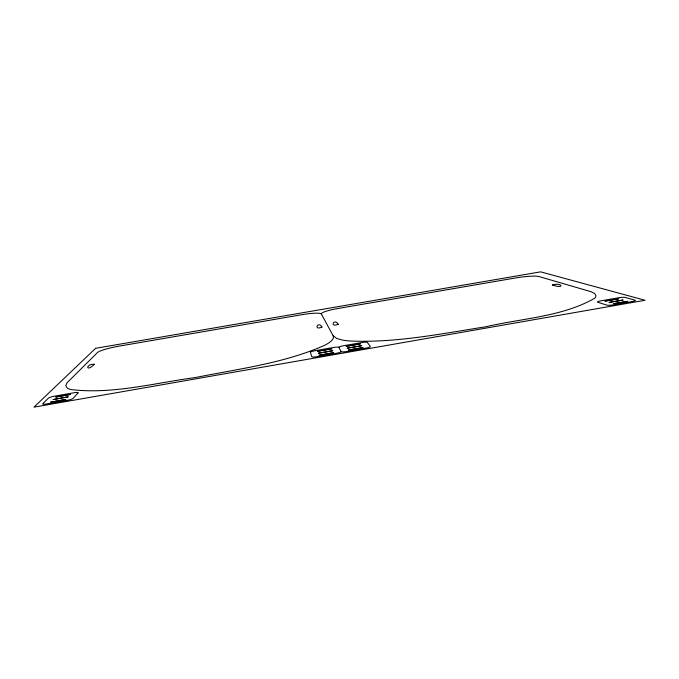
<?xml version="1.0" encoding="UTF-8"?>
<svg xmlns="http://www.w3.org/2000/svg" width="679" height="679" viewBox="0 0 679 679"><rect width="100%" height="100%" fill="white"/><g stroke="black" fill="none" stroke-linecap="round" stroke-linejoin="round"><path stroke-width="1.02" d="M65.727 399.515L50.611 402.138L65.727 399.447M361.559 345.755L347.275 348.225M347.224 348.14L361.593 345.653M70.429 394.448L55.746 397.054L70.48 394.346M333.661 352.757L319.172 355.27M332.744 350.771L318.375 353.267M331.819 348.853L317.585 351.247M319.122 355.176L333.712 352.647M318.341 353.19L332.761 350.687M627.651 301.391L613.519 303.683L627.651 301.315M609.156 302.367L623.144 300.016L609.182 302.435M317.619 351.323L331.827 348.777M333.117 335.706L336.75 338.482L342.055 339.984A80.869 13.444 -8.4 0 0 349.677 340.968C395.441 343.082 440.79 333.847 485.774 326.777C521.93 318.281 561.788 316.949 594.592 298.31A81.675 13.054 -7.4 0 0 595.958 295.798L594.779 293.608L591.163 291.741L538.999 276.548A19.071 2.546 -7.6 0 0 515.599 277.949L338.235 308.453A18.859 2.665 -9.2 0 0 321.371 314.004A18.91 2.674 -9.5 0 0 301.824 314.708L119.445 346.078A19.674 2.665 -11.2 0 0 97.453 352.554L67.06 382.795L65.795 385.596L67.026 387.853A83.695 13.673 -11.3 0 0 70.854 389.542C112.493 394.567 154.218 383.032 195.297 377.558C238.736 368.858 283.746 363.367 324.596 345.339A81.709 13.733 -10.2 0 0 329.943 342.097C331.827 340.671 334.408 338.295 333.117 335.706L321.371 314.004M338.914 347.436L341.096 351.493A4.957 0.917 -9.2 0 0 346.477 351.527L366.04 348.106A4.957 0.917 -8.9 0 0 370.284 346.392L367.356 342.471A4.821 0.874 -9 0 0 362.06 342.513L343.201 345.798A4.829 0.874 -9.2 0 0 338.914 347.436A4.829 0.874 -9.3 0 0 333.754 347.444L314.827 350.754A4.838 0.874 -9.5 0 0 310.371 352.409L311.814 356.645A4.965 0.925 -9.5 0 0 317.034 356.67L336.674 353.241A4.957 0.925 -9.3 0 0 341.096 351.493M552.468 285.002C565.072 289.534 562.246 282.031 552.468 285.002M94.373 364.25C86.182 372.822 84.934 363.944 94.373 364.25M338.303 324.248C329.536 328.118 333.593 317.543 338.303 324.248M321.948 327.083C313.104 331.089 318.044 320.174 321.948 327.083M78.009 392.954L73.179 398.318A5.271 0.917 -12.4 0 1 67.051 400.381L46.715 403.937A5.313 0.908 -12.6 0 1 42.819 403.657L48.498 398.106A5.16 0.866 -12.4 0 1 54.524 396.154L74.087 392.742A5.126 0.866 -12.2 0 1 78.009 392.954M53.191 399.532L68.129 396.867L53.191 399.532M95.629 348.31L33.95 407.154L645.05 300.271L540.586 271.846L95.629 348.31M362.917 347.614L348.378 350.058L362.9 347.546M360.32 343.871L346.129 346.332L360.311 343.888M618.747 298.811L604.947 301.137L618.739 298.752M632.285 301.552L613.383 304.863A5.109 0.849 -6.3 0 1 606.703 305.066L597.8 302.257A4.965 0.806 -6.4 0 1 600.592 300.907L618.824 297.725A4.982 0.798 -6.3 0 1 625.291 297.461L634.967 300.16A5.135 0.84 -6.1 0 1 632.285 301.552"/></g></svg>
